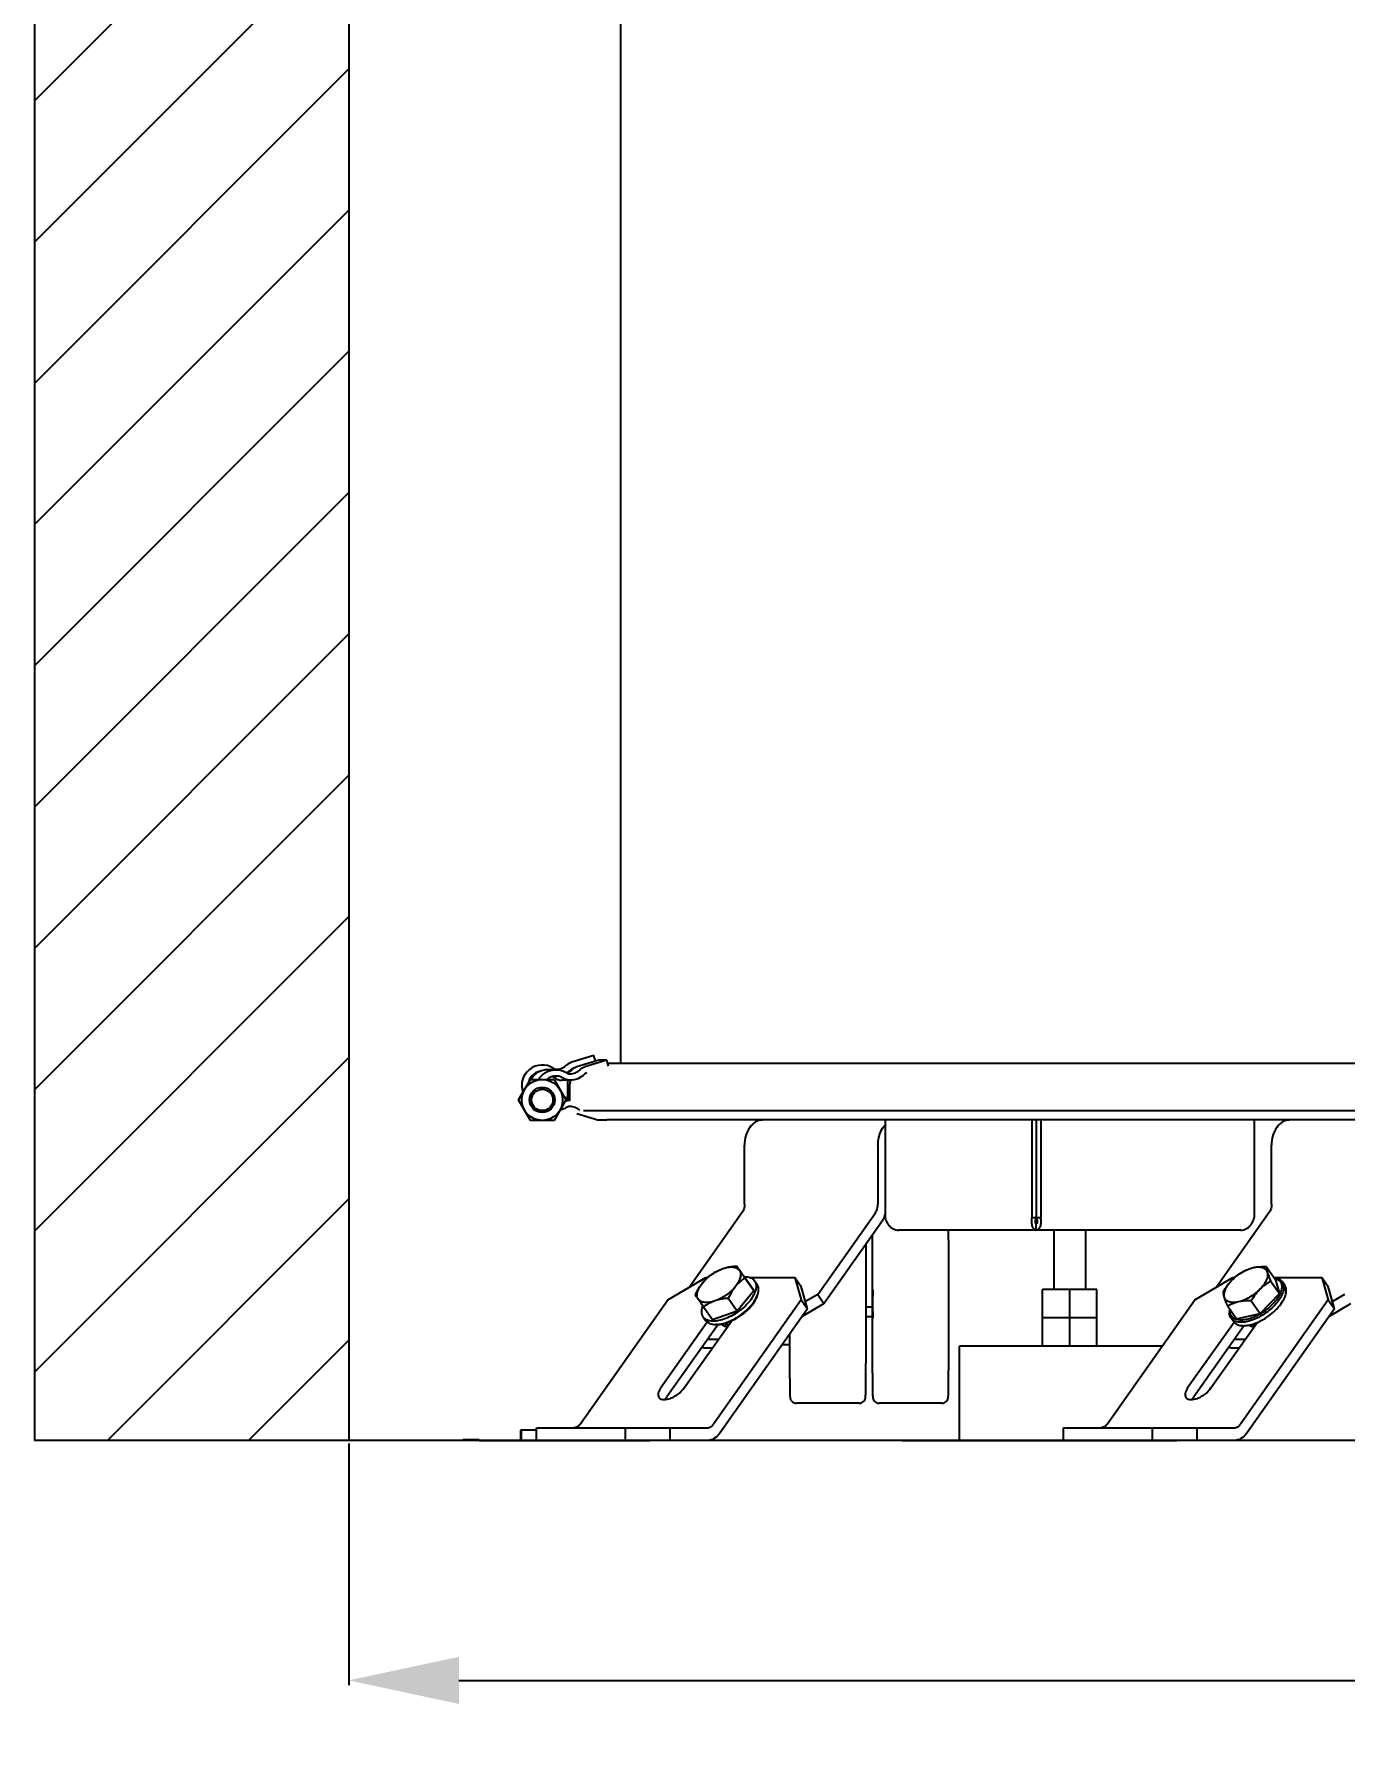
# Model space of a CAD drawing. Header units: millimetres. Extents: x 7589 to 12925, y 625 to 5429.
# Drawn here: x 11622 to 12038, y 2265 to 2811 of the extents above; entities that cross this region are included whole.
import ezdxf

# ---------------------------------------------------------------- set-up
doc = ezdxf.new("R2010")
doc.units = ezdxf.units.MM
doc.header["$LTSCALE"] = 307.34
doc.header["$PDMODE"] = 3
doc.header["$PDSIZE"] = 8
doc.layers.get('0').update_dxf_attribs({"linetype": 'CONTINUOUS'})
doc.layers.get('Defpoints').update_dxf_attribs({"linetype": 'CONTINUOUS'})
doc.styles.get("Standard").update_dxf_attribs({"font": 'calibri.ttf'})
doc.dimstyles.get("Standard").update_dxf_attribs({"dimtxt": 35, "dimasz": 35, "dimexe": 1.5, "dimexo": 1, "dimtad": 1, "dimdsep": 46, "dimtxsty": 'Standard', "dimblk": '_FILLED', "dimblk1": '_FILLED', "dimblk2": '_FILLED', "dimcen": 0.09, "dimazin": 2, "dimtol": 1, "dimtp": 0.01, "dimtm": 0.01, "dimtfac": 1, "dimtofl": 0, "dimtmove": 0, "dimatfit": 3, "dimldrblk": '_FILLED', "dimfxl": 1, "dimtolj": 1, "dimarcsym": 0})

# ---------------------------------------------------------------- blocks, each defined once
blk = doc.blocks.new('_FILLED')
at = {"color": 0, "linetype": 'ByBlock'}
blk.add_solid([(0, 0), (-1, 0.214), (-1, -0.214)], dxfattribs=at)
blk = doc.blocks.new('*D73')
at = {"color": 0, "lineweight": -2}
for p, q in [((11721.66, 2363.25), (11721.66, 2286.5)), ((12474.93, 2363.25), (12474.93, 2286.5)), ((11756.66, 2288), (12058.7, 2288)), ((12439.93, 2288), (12137.89, 2288))]:
    blk.add_line(p, q, dxfattribs=at)
at = {"layer": 'Defpoints', "color": 0}
for p in [(11721.66, 2364.25), (12474.93, 2364.25), (12474.93, 2288)]:
    blk.add_point(p, dxfattribs=at)
at = {"color": 0, "linetype": 'ByBlock', "lineweight": -2, "xscale": 35, "yscale": 35, "zscale": 35, "rotation": 180}
blk.add_blockref('_FILLED', (11721.66, 2288), dxfattribs=at)
at = {"color": 0, "linetype": 'ByBlock', "lineweight": -2, "xscale": 35, "yscale": 35, "zscale": 35}
blk.add_blockref('_FILLED', (12474.93, 2288), dxfattribs=at)
at = {"color": 0, "insert": (12098.3, 2288), "char_height": 35, "attachment_point": 5}
blk.add_mtext('\\A1;\\A1;755', dxfattribs=at)

msp = doc.modelspace()

# ---------------------------------------------------------------- hatches: boundary and pattern name
h = msp.add_hatch()
h.set_pattern_fill('ANSI31', color=256, scale=10)
h.set_pattern_definition([(45, (0, -569.788), (-22.45064, 22.45064), [])])
h.paths.add_polyline_path([(11621.66213, 2364.25215), (11621.66213, 4558.80358), (11721.66213, 4558.80358), (11721.66213, 2364.25215)])

# ---------------------------------------------------------------- linework, layer by layer
for p, q in [((11621.66213, 4778.80358), (11621.66213, 2364.25215)), ((11721.66213, 4558.80358), (11721.66213, 2364.25215))]:
    msp.add_line(p, q)
at = {"color": 0, "linetype": 'Continuous'}
for p, q in [((11808.16213, 2484.06186), (11808.16213, 3145.52202)), ((11799.58741, 2486.59624), (11792.56337, 2484.48893)), ((11801.13819, 2485.09624), (11794.22088, 2482.98892)), ((11803.66321, 2485.09626), (11796.7459, 2482.98894)), ((11800.12961, 2484.78898), (11799.58741, 2486.59624)), ((11803.66321, 2485.09626), (11801.13819, 2485.09624)), ((11804.2292, 2483.18061), (11803.66321, 2485.09626)), ((11787.48895, 2482.09196), (11784.96393, 2482.09194)), ((11791.90169, 2480.76526), (11792.07931, 2480.76154)), ((11793.51701, 2482.68696), (11793.13809, 2482.57328)), ((12453.74687, 2484.06186), (11804.2292, 2484.06186)), ((11775.65809, 2472.49194), (11779.41087, 2478.99194)), ((11779.41087, 2478.99194), (11786.91642, 2478.99194)), ((11786.91642, 2478.99194), (11790.6692, 2472.49194)), ((11789.29604, 2478.76692), (11789.55438, 2478.76153)), ((11792.08034, 2478.76154), (11789.55532, 2478.76153)), ((11791.16213, 2477.61202), (11791.16213, 2472.57186)), ((11792.07941, 2478.76154), (11791.82106, 2478.76694)), ((11791.98304, 2472.57186), (11791.98304, 2477.61202)), ((11779.41087, 2465.99194), (11775.65809, 2472.49194)), ((11790.6692, 2472.49194), (11786.91642, 2465.99194)), ((11788.7955, 2469.2466), (11788.79205, 2469.24594)), ((11788.79901, 2469.22954), (11788.79557, 2469.22881)), ((11792.08025, 2472.42237), (11790.62903, 2472.42236)), ((11791.82106, 2472.41698), (11792.07932, 2472.42237)), ((11792.07924, 2470.42237), (11791.90169, 2470.41866)), ((11796.28572, 2469.09194), (12463.16213, 2469.09194)), ((11786.91642, 2465.99194), (11779.41087, 2465.99194)), ((11794.22088, 2468.19496), (11801.13819, 2466.08764)), ((11803.66322, 2466.08766), (11801.13819, 2466.08764)), ((11803.38577, 2466.17218), (11803.66322, 2466.08766)), ((12453.74687, 2466.12202), (11803.66322, 2466.12202)), ((11892.2006, 2466.12202), (11892.2006, 2435.09194)), ((11938.86964, 2466.12202), (11938.86964, 2435.09194)), ((11940.28386, 2466.12202), (11940.28386, 2435.09194)), ((11941.69807, 2466.12202), (11941.69807, 2435.09194)), ((12009.58032, 2466.12202), (12009.58032, 2435.09194)), ((11847.50528, 2439.40565), (11847.50528, 2458.09194)), ((11889.93168, 2458.09194), (11889.93168, 2439.40565)), ((12015.07887, 2439.40565), (12015.07887, 2458.09194)), ((11846.67685, 2436.57722), (11829.96053, 2412.93679)), ((11870.76011, 2410.6361), (11889.10326, 2436.57722)), ((12014.25044, 2436.57722), (11997.53413, 2412.93679)), ((11872.76011, 2407.80767), (11891.10326, 2433.7488)), ((12005.33768, 2431.09194), (11896.44324, 2431.09194)), ((11938.86964, 2435.09194), (11941.69807, 2435.09194)), ((11940.28386, 2431.09194), (11940.28386, 2433.09194)), ((11945.89046, 2431.09194), (11945.89046, 2412.25215)), ((11955.89046, 2431.09194), (11955.89046, 2412.25215)), ((11844.92627, 2419.74417), (11847.769, 2415.72394)), ((12013.41969, 2419.55484), (12016.26243, 2415.5346)), ((11823.13211, 2408.93679), (11835.20318, 2416.00785)), ((11835.20318, 2416.00785), (11835.75415, 2416.00785)), ((11837.06276, 2417.03118), (11837.06667, 2417.03393)), ((11837.06276, 2417.03118), (11837.06676, 2417.0338)), ((11847.56377, 2415.95236), (11850.4065, 2411.93212)), ((11850.4065, 2411.93212), (11847.769, 2415.72394)), ((11849.29614, 2416.00785), (11863.48745, 2416.00785)), ((11850.71187, 2414.99539), (11851.46187, 2413.93473)), ((11863.48745, 2416.00785), (11865.48745, 2413.17943)), ((11863.48745, 2416.00785), (11865.55851, 2408.93679)), ((11990.7057, 2408.93679), (12002.77677, 2416.00785)), ((12002.77677, 2416.00785), (12003.34076, 2416.00785)), ((12014.78805, 2414.94515), (12017.63078, 2410.92492)), ((12015.92779, 2416.00785), (12031.06104, 2416.00785)), ((12016.26243, 2415.5346), (12017.63078, 2410.92492)), ((12019.28546, 2413.58117), (12018.53546, 2414.64183)), ((12031.06104, 2416.00785), (12033.06104, 2413.17943)), ((12031.06104, 2416.00785), (12033.13211, 2408.93679)), ((11795.19215, 2369.42372), (11823.13211, 2408.93679)), ((11865.55851, 2408.93679), (11837.61856, 2369.42372)), ((11842.34167, 2409.4503), (11845.18441, 2405.43007)), ((11845.18441, 2405.43007), (11850.4065, 2411.93212)), ((11851.46357, 2410.04684), (11851.63024, 2410.51825)), ((11867.55851, 2406.10836), (11865.48745, 2413.17943)), ((11865.55851, 2408.93679), (11867.55851, 2406.10836)), ((11870.76011, 2410.6361), (11866.89544, 2408.37223)), ((11870.76011, 2410.6361), (11872.76011, 2407.80767)), ((11959.55071, 2412.25215), (11942.23021, 2412.25215)), ((11942.23021, 2394.25215), (11942.23021, 2412.25215)), ((11950.89046, 2394.25215), (11950.89046, 2412.25215)), ((11959.55071, 2394.25215), (11959.55071, 2412.25215)), ((11962.76574, 2369.42372), (11990.7057, 2408.93679)), ((12033.13211, 2408.93679), (12005.19215, 2369.42372)), ((12008.64612, 2408.63243), (12011.48885, 2404.61219)), ((12011.48885, 2404.61219), (12017.63078, 2410.92492)), ((12035.13211, 2406.10836), (12033.06104, 2413.17943)), ((12033.13211, 2408.93679), (12035.13211, 2406.10836)), ((12038.3337, 2410.6361), (12034.46904, 2408.37223)), ((11834.38194, 2403.44838), (11835.13194, 2402.38772)), ((11834.48207, 2406.74006), (11837.32481, 2402.71983)), ((11837.32481, 2402.71983), (11845.18441, 2405.43007)), ((11867.55851, 2406.10836), (11839.61856, 2366.59529)), ((11865.93168, 2403.80767), (11872.76011, 2407.80767)), ((11886.1709, 2403.63156), (11888.07296, 2403.63257)), ((11888.07158, 2406.63257), (11886.17328, 2406.63156)), ((11959.55071, 2403.25215), (11942.23021, 2403.25215)), ((12001.13584, 2406.9294), (12003.97857, 2402.90916)), ((12002.95553, 2402.03417), (12002.20553, 2403.09483)), ((12003.97857, 2402.90916), (12011.48885, 2404.61219)), ((12035.13211, 2406.10836), (12007.19215, 2366.59529)), ((12033.50528, 2403.80767), (12040.3337, 2407.80767)), ((11835.64286, 2401.87966), (11820.8346, 2380.93761)), ((11839.09552, 2401.1056), (11822.8346, 2378.10919)), ((11828.25922, 2380.93761), (11843.30724, 2402.21873)), ((11838.79691, 2401.09016), (11838.29691, 2401.09016)), ((11841.79121, 2401.63035), (11842.3412, 2400.85254)), ((12003.15775, 2401.79664), (11988.40819, 2380.93761)), ((12006.42382, 2400.75871), (11990.40819, 2378.10919)), ((11995.83281, 2380.93761), (12010.5862, 2401.80206)), ((12009.53145, 2401.39467), (12009.91479, 2400.85254)), ((11834.15522, 2394.11896), (11834.47584, 2393.66553)), ((11834.47584, 2393.66553), (11837.25922, 2393.66553)), ((11835.8346, 2396.49396), (11839.25922, 2396.49396)), ((11861.79503, 2394.61867), (11859.4332, 2394.61742)), ((11980.32209, 2394.25215), (11915.89046, 2394.25215)), ((11915.89046, 2364.25215), (11915.89046, 2394.25215)), ((12001.72881, 2394.11896), (12002.04943, 2393.66553)), ((12002.04943, 2393.66553), (12004.83281, 2393.66553)), ((12003.40819, 2396.49396), (12006.83281, 2396.49396)), ((11883.97334, 2376.09194), (11863.9738, 2376.09194)), ((11910.27004, 2376.09194), (11890.2705, 2376.09194)), ((11776.22513, 2367.57375), (11776.22672, 2364.57375)), ((11776.52747, 2367.57381), (11776.22514, 2367.57375)), ((11776.32972, 2367.57371), (11776.3313, 2364.57371)), ((11776.50403, 2367.57364), (11776.50562, 2364.57364)), ((11781.39316, 2367.57621), (11776.50404, 2367.57364)), ((11781.39316, 2368.25215), (11835.61856, 2368.25215)), ((11781.39316, 2364.25215), (11781.39316, 2368.25215)), ((11809.67743, 2364.25215), (11809.67743, 2368.25215)), ((11823.81957, 2364.25215), (11823.81957, 2368.25215)), ((11948.96676, 2368.25215), (12003.19215, 2368.25215)), ((11948.96676, 2364.25215), (11948.96676, 2368.25215)), ((11977.25103, 2364.25215), (11977.25103, 2368.25215)), ((11991.39316, 2364.25215), (11991.39316, 2368.25215)), ((11757.95775, 2364.57375), (11758.23665, 2364.5738)), ((11758.23665, 2364.57364), (11763.12419, 2364.57621)), ((11763.12419, 2364.25215), (11817.34959, 2364.25215)), ((11897.62149, 2364.25215), (11984.92318, 2364.25215))]:
    msp.add_line(p, q, dxfattribs=at)
at = {"color": 0}
for p, q in [((11721.66213, 2364.25215), (11621.66213, 2364.25215)), ((12474.9311, 2364.25215), (11721.66213, 2364.25215))]:
    msp.add_line(p, q, dxfattribs=at)
at = {"color": 0, "linetype": 'Continuous'}
for radius in [6.5, 4, 3.4]:
    msp.add_circle((11783.16364, 2472.49194), radius, dxfattribs=at)
for centre, radius, start, end in [((11783.16364, 2477.09194), 6.5, 57.5350904, 199.6445665), ((11783.16364, 2477.09194), 4.5, 100.5457203, 170.9557607), ((11784.94508, 2475.6734), 4.42181, 57.1631763, 73.1723674), ((11787.7263, 2484.26356), 2, 237.5350904, 267.6536916), ((11787.82578, 2486.69153), 4.43, 267.6536916, 314.2941481), ((11793.71281, 2480.65764), 4, 106.7, 134.2941481), ((11787.82578, 2486.69153), 6.43, 298.9796861, 314.2941481), ((11793.71281, 2480.65764), 2, 106.7, 134.2941481), ((11795.16213, 2477.61202), 4, 163.2150279, 180), ((11796.01966, 2477.6078), 4.03661, 163.5229309, 179.9401152), ((11787.82578, 2467.49236), 6.43, 50.2215725, 69.4564012), ((11795.16213, 2472.57186), 4, 180, 181.943742), ((11795.94729, 2472.57201), 3.96425, 180.0021322, 182.3406471), ((11883.17127, 2439.00892), 9.5378, 337.8032297, 341.9696028), ((11898.17645, 2436.43753), 6.12548, 192.6897035, 201.4065336), ((11898.0681, 2436.39558), 6.00929, 201.4112211, 204.7296553), ((11897.91309, 2436.32205), 5.83773, 204.7106252, 210.5315518), ((11897.68727, 2436.1904), 5.57634, 210.5450884, 214.8752299), ((11897.45001, 2436.02319), 5.28609, 214.8588185, 220.3884197), ((11897.19825, 2435.81019), 4.95632, 220.3988055, 225.6544971), ((11896.97919, 2435.58535), 4.6424, 225.6483587, 231.2540072), ((11896.78617, 2435.34534), 4.3344, 231.2582706, 237.625671), ((11896.64215, 2435.11941), 4.06648, 237.6349451, 243.2520779), ((11896.53425, 2434.90461), 3.8261, 243.2473291, 251.2713827), ((11896.47423, 2434.7339), 3.64515, 251.3033059, 256.3144088), ((11896.4474, 2434.62288), 3.53094, 256.3111417, 269.9324566), ((12005.33352, 2434.62288), 3.53094, 270.0675431, 283.6888584), ((12005.30669, 2434.7339), 3.64515, 283.6855916, 288.6966917), ((12005.24667, 2434.90461), 3.8261, 288.7286149, 296.752671), ((12005.13877, 2435.11941), 4.06648, 296.7479222, 302.3650536), ((12004.99475, 2435.34534), 4.3344, 302.3743276, 308.7417297), ((12004.80173, 2435.58535), 4.6424, 308.7459932, 314.3516416), ((12004.58267, 2435.81019), 4.95632, 314.3455032, 319.6011948), ((12004.33091, 2436.02319), 5.28609, 319.6115806, 325.1411803), ((12004.09365, 2436.1904), 5.57634, 325.124769, 329.4549118), ((12003.86783, 2436.32205), 5.83773, 329.4684483, 335.28937), ((12003.71282, 2436.39558), 6.00929, 335.27034, 338.5887792), ((12003.60447, 2436.43753), 6.12548, 338.5934665, 347.3102963), ((12005.66683, 2411.85981), 11.15556, 281.3258839, 282.3130323)]:
    msp.add_arc(centre, radius, start, end, dxfattribs=at)
for points, knots in [([(11784.96426, 2482.09193), (11784.42218, 2482.09197), (11783.33183, 2481.95042), (11781.80665, 2481.32718), (11780.48545, 2480.33482), (11779.79769, 2479.46895), (11779.51396, 2479.00127)], [0, 0, 0, 0, 0.248988975, 0.498452993, 0.748743499, 1, 1, 1, 1]), ([(11782.039, 2479.00132), (11782.32273, 2479.469), (11783.01049, 2480.33487), (11784.3317, 2481.32721), (11785.85687, 2481.95044), (11786.94721, 2482.09199), (11787.48928, 2482.09195)], [0, 0, 0, 0, 0.251257525, 0.501548646, 0.751012071, 1, 1, 1, 1]), ([(11787.48888, 2480.09195), (11786.96584, 2480.09193), (11785.9092, 2479.90008), (11784.98996, 2479.34572), (11784.59504, 2478.99997)], [0, 0, 0, 0, 0.499119413, 1, 1, 1, 1]), ([(11789.86782, 2479.3887), (11789.51651, 2479.61565), (11788.74601, 2479.97081), (11787.90613, 2480.09197), (11787.48888, 2480.09195)], [0, 0, 0, 0, 0.500590883, 1, 1, 1, 1]), ([(11787.48928, 2482.09195), (11788.09191, 2482.09191), (11789.3049, 2481.91689), (11790.4177, 2481.40392), (11790.92507, 2481.07614)], [0, 0, 0, 0, 0.499413988, 1, 1, 1, 1]), ([(11792.60193, 2482.02069), (11792.48982, 2481.90962), (11792.02034, 2481.49169), (11791.45911, 2481.17723), (11791.0168, 2481.01752)], [0, 0, 0, 0, 0.251263361, 1, 1, 1, 1]), ([(11792.07931, 2480.76155), (11792.63843, 2480.76147), (11793.77001, 2480.98467), (11794.72815, 2481.62562), (11795.12695, 2482.02071)], [0, 0, 0, 0, 0.499000089, 1, 1, 1, 1]), ([(11796.50241, 2480.58918), (11795.92363, 2480.01578), (11794.5331, 2479.08552), (11792.89086, 2478.76147), (11792.07941, 2478.76155)], [0, 0, 0, 0, 0.501006611, 1, 1, 1, 1]), ([(11794.22088, 2482.98892), (11793.76817, 2482.85101), (11793.19014, 2482.55058), (11792.7149, 2482.13262), (11792.60193, 2482.02069)], [0, 0, 0, 0, 0.748478584, 1, 1, 1, 1]), ([(11795.12695, 2482.02071), (11795.23992, 2482.13264), (11795.71516, 2482.5506), (11796.29319, 2482.85103), (11796.7459, 2482.98894)], [0, 0, 0, 0, 0.251521416, 1, 1, 1, 1]), ([(11787.3428, 2479.38868), (11787.63265, 2479.20143), (11788.26403, 2478.90258), (11788.95205, 2478.78123), (11789.29604, 2478.76692)], [0, 0, 0, 0, 0.500574716, 1, 1, 1, 1]), ([(11791.82106, 2478.76694), (11791.47707, 2478.78125), (11790.78905, 2478.9026), (11790.15767, 2479.20145), (11789.86782, 2479.3887)], [0, 0, 0, 0, 0.499425284, 1, 1, 1, 1]), ([(11790.92507, 2470.10778), (11790.76301, 2470.00308), (11790.09845, 2469.615), (11789.36267, 2469.34919), (11788.79901, 2469.22954)], [0, 0, 0, 0, 0.250849255, 1, 1, 1, 1]), ([(11795.12695, 2469.16321), (11794.72815, 2469.5583), (11793.76998, 2470.19926), (11792.63838, 2470.42246), (11792.07924, 2470.42236)], [0, 0, 0, 0, 0.500999947, 1, 1, 1, 1]), ([(11853.16213, 2466.09194), (11852.4125, 2466.09194), (11850.80238, 2465.6051), (11848.95868, 2463.7409), (11847.7747, 2461.12239), (11847.50528, 2459.12251), (11847.50528, 2458.09194)], [0, 0, 0, 0, 0.20947562, 0.444657158, 0.71201907, 1, 1, 1, 1]), ([(11889.93168, 2458.09194), (11889.93168, 2458.7062), (11890.11256, 2460.98181), (11891.04307, 2463.26899), (11892.1909, 2464.48814)], [0, 0, 0, 0, 0.268383187, 1, 1, 1, 1]), ([(12020.73572, 2466.09194), (12019.98609, 2466.09194), (12018.37598, 2465.6051), (12016.53227, 2463.7409), (12015.3483, 2461.12239), (12015.07887, 2459.12251), (12015.07887, 2458.09194)], [0, 0, 0, 0, 0.20947562, 0.444657158, 0.71201907, 1, 1, 1, 1]), ([(11847.50528, 2439.40565), (11847.50528, 2439.14498), (11847.43772, 2438.15763), (11847.09825, 2437.17318), (11846.67685, 2436.57722)], [0, 0, 0, 0, 0.263156404, 1, 1, 1, 1]), ([(11889.10326, 2436.57722), (11889.23809, 2436.76791), (11889.73299, 2437.6312), (11889.93168, 2438.64799), (11889.93168, 2439.40565)], [0, 0, 0, 0, 0.235616553, 1, 1, 1, 1]), ([(12015.07887, 2439.40565), (12015.07887, 2439.14498), (12015.01131, 2438.15763), (12014.67184, 2437.17318), (12014.25044, 2436.57722)], [0, 0, 0, 0, 0.263156404, 1, 1, 1, 1]), ([(11912.46946, 2407.59194), (11912.46946, 2409.83806), (11912.46243, 2417.6739), (11912.44034, 2425.50982), (11912.3906, 2431.09933)], [0, 0, 0, 0, 0.28664704, 1, 1, 1, 1]), ([(11938.86964, 2435.09194), (11938.75714, 2434.59211), (11938.66151, 2433.62918), (11938.89453, 2432.3365), (11939.41828, 2431.38898), (11940.02056, 2431.09194), (11940.28386, 2431.09194)], [0, 0, 0, 0, 0.328092399, 0.610579611, 0.831384972, 1, 1, 1, 1]), ([(11940.28386, 2433.09194), (11940.20331, 2433.09194), (11940.02419, 2433.30722), (11939.97139, 2433.74168), (11940.01741, 2434.38399), (11940.17385, 2434.84757), (11940.28386, 2435.09194)], [0, 0, 0, 0, 0.112807192, 0.321078905, 0.624703854, 1, 1, 1, 1]), ([(11940.28386, 2435.09194), (11940.39386, 2434.84757), (11940.5503, 2434.38399), (11940.59633, 2433.74168), (11940.54353, 2433.30722), (11940.36441, 2433.09194), (11940.28386, 2433.09194)], [0, 0, 0, 0, 0.37529615, 0.678921099, 0.88719281, 1, 1, 1, 1]), ([(11940.28386, 2431.09194), (11940.54716, 2431.09194), (11941.14943, 2431.38898), (11941.67318, 2432.3365), (11941.90621, 2433.62918), (11941.81057, 2434.59211), (11941.69807, 2435.09194)], [0, 0, 0, 0, 0.168615032, 0.389420395, 0.671907607, 1, 1, 1, 1]), ([(11886.17277, 2407.59194), (11886.17277, 2409.31827), (11886.16879, 2415.69768), (11886.15193, 2422.0771), (11886.12514, 2426.7301)], [0, 0, 0, 0, 0.270609515, 1, 1, 1, 1]), ([(11888.13739, 2429.56731), (11888.12586, 2428.03732), (11888.08316, 2420.71227), (11888.07107, 2413.38708), (11888.07107, 2407.59194)], [0, 0, 0, 0, 0.208873093, 1, 1, 1, 1]), ([(11840.6392, 2418.8943), (11840.97533, 2419.01021), (11842.3739, 2419.43109), (11843.82715, 2419.64558), (11844.92627, 2419.74417)], [0, 0, 0, 0, 0.243682015, 1, 1, 1, 1]), ([(11840.6392, 2418.8943), (11841.19735, 2419.08677), (11842.26238, 2419.36837), (11843.7842, 2419.45298), (11845.05411, 2419.15658), (11845.68427, 2418.64606), (11845.88775, 2418.35351)], [0, 0, 0, 0, 0.316122579, 0.586233817, 0.809191564, 1, 1, 1, 1]), ([(11844.92627, 2419.74417), (11844.98487, 2419.65852), (11845.30383, 2419.19391), (11845.62521, 2418.73096), (11845.88775, 2418.35351)], [0, 0, 0, 0, 0.184151154, 1, 1, 1, 1]), ([(12009.30729, 2419.20857), (12009.6302, 2419.2818), (12010.98686, 2419.53059), (12012.37323, 2419.57644), (12013.41969, 2419.55484)], [0, 0, 0, 0, 0.240322979, 1, 1, 1, 1]), ([(12009.30729, 2419.20857), (12009.83195, 2419.32755), (12010.81459, 2419.46646), (12011.81389, 2419.3537), (12012.23956, 2419.21434)], [0, 0, 0, 0, 0.545686486, 1, 1, 1, 1]), ([(12013.41969, 2419.55484), (12013.42122, 2419.43561), (12013.45849, 2418.8251), (12013.60672, 2418.22648), (12013.7466, 2417.75524)], [0, 0, 0, 0, 0.195220143, 1, 1, 1, 1]), ([(11831.84457, 2410.53188), (11832.00185, 2410.8711), (11832.64199, 2412.18472), (11833.41701, 2413.43981), (11834.09836, 2414.28816)], [0, 0, 0, 0, 0.255751355, 1, 1, 1, 1]), ([(11832.80606, 2409.14122), (11832.60199, 2409.4346), (11832.34172, 2410.20599), (11832.49973, 2411.50584), (11833.09926, 2412.91496), (11833.72722, 2413.82605), (11834.09836, 2414.28816)], [0, 0, 0, 0, 0.190499879, 0.413730292, 0.684065718, 1, 1, 1, 1]), ([(11834.09836, 2414.28816), (11834.52996, 2414.82555), (11835.46074, 2415.81417), (11836.52538, 2416.65275), (11837.06667, 2417.03393)], [0, 0, 0, 0, 0.510070285, 1, 1, 1, 1]), ([(11834.09836, 2414.28816), (11834.30039, 2414.53971), (11835.18805, 2415.55633), (11836.22381, 2416.44038), (11837.06276, 2417.03118)], [0, 0, 0, 0, 0.239218984, 1, 1, 1, 1]), ([(11837.06667, 2417.03393), (11837.60567, 2417.41351), (11838.74976, 2418.13025), (11839.98988, 2418.67039), (11840.6392, 2418.8943)], [0, 0, 0, 0, 0.489745327, 1, 1, 1, 1]), ([(11837.06667, 2417.03393), (11837.35108, 2417.23409), (11838.47567, 2417.97166), (11839.69647, 2418.56922), (11840.6392, 2418.8943)], [0, 0, 0, 0, 0.258575993, 1, 1, 1, 1]), ([(11850.71178, 2414.9955), (11850.83862, 2414.81615), (11851.04999, 2414.41191), (11851.20959, 2413.72396), (11851.21669, 2412.9635), (11851.01717, 2411.81739), (11850.36652, 2410.28095), (11849.35645, 2408.80858), (11848.32952, 2407.62786), (11847.12994, 2406.43748), (11845.45029, 2405.08309), (11843.26926, 2403.74458), (11841.71923, 2403.06056), (11840.94291, 2402.79214)], [0, 0, 0, 0, 0.038372895, 0.078623973, 0.122275097, 0.170325129, 0.280962246, 0.410352069, 0.480825878, 0.554095637, 0.705332813, 0.856513867, 1, 1, 1, 1]), ([(11845.88775, 2418.35351), (11846.09182, 2418.06013), (11846.35209, 2417.28874), (11846.19408, 2415.98889), (11845.59455, 2414.57977), (11844.96659, 2413.66868), (11844.59546, 2413.20658)], [0, 0, 0, 0, 0.190499879, 0.413730292, 0.684065718, 1, 1, 1, 1]), ([(11847.56377, 2415.95236), (11847.02249, 2415.57118), (11845.95784, 2414.73261), (11845.02707, 2413.74398), (11844.59546, 2413.20658)], [0, 0, 0, 0, 0.489919792, 1, 1, 1, 1]), ([(11845.88775, 2418.35351), (11846.00732, 2418.18162), (11846.56517, 2417.38066), (11847.12435, 2416.58063), (11847.56377, 2415.95236)], [0, 0, 0, 0, 0.214524045, 1, 1, 1, 1]), ([(11847.37161, 2416.29081), (11847.73351, 2416.29956), (11848.41989, 2416.26698), (11849.37075, 2416.03404), (11850.15679, 2415.61876), (11850.55649, 2415.21507), (11850.71178, 2414.9955)], [0, 0, 0, 0, 0.291850362, 0.550916236, 0.783181382, 1, 1, 1, 1]), ([(11851.63024, 2410.51825), (11851.74447, 2410.84133), (11851.91731, 2411.46981), (11851.98931, 2412.39782), (11851.85119, 2413.2357), (11851.61109, 2413.7237), (11851.46187, 2413.93472)], [0, 0, 0, 0, 0.289854288, 0.548302616, 0.781390563, 1, 1, 1, 1]), ([(11999.76748, 2411.53909), (11999.96242, 2411.87145), (12000.7574, 2413.16754), (12001.68916, 2414.38665), (12002.48118, 2415.2007)], [0, 0, 0, 0, 0.253315872, 1, 1, 1, 1]), ([(12000.09439, 2409.73949), (11999.85219, 2410.55543), (12000.21281, 2412.0782), (12001.25565, 2413.81979), (12002.03731, 2414.74448), (12002.48118, 2415.2007)], [0, 0, 0, 0, 0.415170647, 0.689514977, 1, 1, 1, 1]), ([(12002.48118, 2415.2007), (12003.4406, 2416.18679), (12005.08697, 2417.4603), (12007.472, 2418.66297), (12008.70464, 2419.07192), (12009.30729, 2419.20857)], [0, 0, 0, 0, 0.515888557, 0.768289474, 1, 1, 1, 1]), ([(12002.48118, 2415.2007), (12002.99289, 2415.72663), (12004.08381, 2416.6882), (12005.29502, 2417.48794), (12005.90941, 2417.85181)], [0, 0, 0, 0, 0.506817019, 1, 1, 1, 1]), ([(12017.23982, 2415.32692), (12017.49943, 2415.15049), (12017.96394, 2414.6974), (12018.34224, 2413.76729), (12018.37553, 2412.68056), (12018.09091, 2411.48524), (12017.50938, 2410.21479), (12016.32209, 2408.40776), (12014.26718, 2406.28793), (12011.79051, 2404.55461), (12009.63849, 2403.48464), (12008.05966, 2402.90423), (12006.55245, 2402.56034), (12004.85399, 2402.43728), (12003.60915, 2402.70364), (12003.00118, 2403.11684)], [0, 0, 0, 0, 0.04104543, 0.082351416, 0.128123647, 0.18096276, 0.241714439, 0.309939749, 0.462880551, 0.624441957, 0.702810858, 0.776599799, 0.844024074, 0.903875025, 1, 1, 1, 1]), ([(12005.90941, 2417.85181), (12006.42278, 2418.15006), (12007.51976, 2418.70127), (12008.69334, 2419.06935), (12009.30729, 2419.20857)], [0, 0, 0, 0, 0.485360743, 1, 1, 1, 1]), ([(12013.7466, 2417.75524), (12013.98881, 2416.9393), (12013.62819, 2415.41654), (12012.58535, 2413.67494), (12011.80369, 2412.75025), (12011.35982, 2412.29404)], [0, 0, 0, 0, 0.415170647, 0.689514977, 1, 1, 1, 1]), ([(12014.78805, 2414.94515), (12014.17367, 2414.58129), (12012.96246, 2413.78155), (12011.87153, 2412.81998), (12011.35982, 2412.29404)], [0, 0, 0, 0, 0.493173074, 1, 1, 1, 1]), ([(12018.53547, 2414.64183), (12018.7424, 2414.34918), (12019.04243, 2413.62377), (12019.05127, 2412.3749), (12018.67496, 2411.00075), (12017.94042, 2409.54626), (12016.88004, 2408.06499), (12015.05978, 2406.10366), (12013.40944, 2404.8339), (12012.21944, 2404.09954)], [0, 0, 0, 0, 0.080691464, 0.170949714, 0.276435776, 0.398609763, 0.535981943, 0.685191804, 1, 1, 1, 1]), ([(12012.23956, 2419.21434), (12012.59415, 2419.09826), (12013.09861, 2418.82498), (12013.55482, 2418.25216), (12013.6962, 2417.92505), (12013.7466, 2417.75524)], [0, 0, 0, 0, 0.514731761, 0.755636749, 1, 1, 1, 1]), ([(12013.7466, 2417.75524), (12013.87695, 2417.31613), (12014.20722, 2416.37199), (12014.58019, 2415.44487), (12014.78805, 2414.94515)], [0, 0, 0, 0, 0.458383065, 1, 1, 1, 1]), ([(12016.02362, 2415.907), (12016.20087, 2415.88874), (12016.84296, 2415.79292), (12017.47416, 2415.55999), (12017.86452, 2415.29469)], [0, 0, 0, 0, 0.274056306, 1, 1, 1, 1]), ([(12016.08761, 2415.81082), (12016.19584, 2415.78582), (12016.59898, 2415.67653), (12016.98609, 2415.49936), (12017.23982, 2415.32692)], [0, 0, 0, 0, 0.265823693, 1, 1, 1, 1]), ([(12017.86452, 2415.29469), (12017.93073, 2415.24969), (12018.18221, 2415.0632), (12018.40098, 2414.83203), (12018.53547, 2414.64183)], [0, 0, 0, 0, 0.255773309, 1, 1, 1, 1]), ([(11832.80606, 2409.14122), (11832.70272, 2409.28979), (11832.38118, 2409.75261), (11832.06061, 2410.21612), (11831.84457, 2410.53188)], [0, 0, 0, 0, 0.32112298, 1, 1, 1, 1]), ([(11834.48207, 2406.74006), (11834.32484, 2406.96487), (11833.76555, 2407.76483), (11833.20677, 2408.56514), (11832.80606, 2409.14122)], [0, 0, 0, 0, 0.281061491, 1, 1, 1, 1]), ([(11838.05461, 2408.60043), (11837.49647, 2408.40797), (11836.43143, 2408.12636), (11834.90961, 2408.04176), (11833.6397, 2408.33816), (11833.00955, 2408.84867), (11832.80606, 2409.14122)], [0, 0, 0, 0, 0.316122579, 0.586233817, 0.809191564, 1, 1, 1, 1]), ([(11838.05461, 2408.60043), (11837.40529, 2408.37653), (11836.16518, 2407.83638), (11835.02109, 2407.11964), (11834.48207, 2406.74006)], [0, 0, 0, 0, 0.510244748, 1, 1, 1, 1]), ([(11841.63105, 2410.46356), (11841.34637, 2410.26308), (11840.22064, 2409.52435), (11838.99846, 2408.9259), (11838.05461, 2408.60043)], [0, 0, 0, 0, 0.25857217, 1, 1, 1, 1]), ([(11842.34167, 2409.4503), (11841.96993, 2409.41695), (11840.52061, 2409.25871), (11839.08071, 2408.95426), (11838.05461, 2408.60043)], [0, 0, 0, 0, 0.255879073, 1, 1, 1, 1]), ([(11844.59546, 2413.20658), (11844.39342, 2412.95502), (11843.50576, 2411.9384), (11842.47, 2411.05436), (11841.63105, 2410.46356)], [0, 0, 0, 0, 0.239218984, 1, 1, 1, 1]), ([(11844.59546, 2413.20658), (11844.37217, 2412.92857), (11843.5015, 2411.75177), (11842.80682, 2410.45358), (11842.34167, 2409.4503)], [0, 0, 0, 0, 0.243821937, 1, 1, 1, 1]), ([(11843.30696, 2402.21206), (11844.24327, 2402.63523), (11846.04845, 2403.66119), (11848.41925, 2405.56726), (11850.29873, 2407.69202), (11851.18914, 2409.27078), (11851.46348, 2410.0466)], [0, 0, 0, 0, 0.266779479, 0.536091635, 0.786343385, 1, 1, 1, 1]), ([(11843.50813, 2402.48901), (11844.39653, 2402.92226), (11846.10762, 2403.9366), (11848.37557, 2405.77605), (11850.21488, 2407.8119), (11851.13138, 2409.31392), (11851.45105, 2410.06035)], [0, 0, 0, 0, 0.265599365, 0.532087914, 0.781804307, 1, 1, 1, 1]), ([(11851.45105, 2410.06035), (11851.46747, 2410.09869), (11851.53084, 2410.24986), (11851.5895, 2410.40302), (11851.63024, 2410.51825)], [0, 0, 0, 0, 0.254396381, 1, 1, 1, 1]), ([(11888.27054, 2412.09193), (11888.26324, 2412.0919), (11888.27399, 2412.04589), (11888.25918, 2411.99766), (11888.26344, 2411.88142), (11888.25771, 2411.73716), (11888.25624, 2411.54741), (11888.25211, 2411.22298), (11888.24861, 2410.73301), (11888.24484, 2410.06004), (11888.24218, 2409.29193), (11888.24049, 2408.4586), (11888.24012, 2407.88455), (11888.24012, 2407.59194)], [0, 0, 0, 0, 0.00486779, 0.019276337, 0.043131517, 0.076193713, 0.118151207, 0.168603907, 0.292953553, 0.444480196, 0.617336375, 0.804945083, 1, 1, 1, 1]), ([(11888.30096, 2407.59194), (11888.30096, 2407.88455), (11888.30059, 2408.45861), (11888.2989, 2409.29194), (11888.29624, 2410.06005), (11888.29248, 2410.73302), (11888.28897, 2411.223), (11888.28484, 2411.54743), (11888.28337, 2411.73719), (11888.27765, 2411.88142), (11888.28191, 2411.99772), (11888.2671, 2412.04584), (11888.27784, 2412.09195), (11888.27054, 2412.09193)], [0, 0, 0, 0, 0.1950576, 0.382665037, 0.555521976, 0.707049031, 0.831400269, 0.881854464, 0.923811615, 0.956874162, 0.980727772, 0.995134804, 1, 1, 1, 1]), ([(12000.09439, 2409.73949), (12000.04039, 2409.92143), (11999.8793, 2410.50973), (11999.77289, 2411.11824), (11999.76748, 2411.53909)], [0, 0, 0, 0, 0.310789723, 1, 1, 1, 1]), ([(12001.13584, 2406.9294), (12000.92799, 2407.42911), (12000.55501, 2408.35623), (12000.22474, 2409.30037), (12000.09439, 2409.73949)], [0, 0, 0, 0, 0.541607329, 1, 1, 1, 1]), ([(12001.60143, 2408.28039), (12001.24685, 2408.39647), (12000.74239, 2408.66975), (12000.28618, 2409.24258), (12000.1448, 2409.56969), (12000.09439, 2409.73949)], [0, 0, 0, 0, 0.514731761, 0.755636749, 1, 1, 1, 1]), ([(12011.35982, 2412.29404), (12010.4004, 2411.30794), (12008.75403, 2410.03443), (12006.369, 2408.83176), (12005.13636, 2408.42282), (12004.53371, 2408.28616)], [0, 0, 0, 0, 0.515888557, 0.768289474, 1, 1, 1, 1]), ([(12008.64612, 2408.63243), (12008.28955, 2408.63979), (12006.91301, 2408.64237), (12005.52914, 2408.51188), (12004.53371, 2408.28616)], [0, 0, 0, 0, 0.258936346, 1, 1, 1, 1]), ([(12011.35982, 2412.29404), (12011.09829, 2412.02523), (12010.07873, 2410.89398), (12009.22615, 2409.62135), (12008.64612, 2408.63243)], [0, 0, 0, 0, 0.246491224, 1, 1, 1, 1]), ([(12010.58539, 2401.79295), (12011.42373, 2402.15356), (12013.06468, 2403.02215), (12015.30302, 2404.63964), (12017.2289, 2406.49105), (12018.27669, 2407.87819), (12018.69802, 2408.58443)], [0, 0, 0, 0, 0.255236039, 0.517039215, 0.770000645, 1, 1, 1, 1]), ([(12018.69802, 2408.58443), (12018.97485, 2409.04846), (12019.42991, 2409.95333), (12019.80203, 2411.32233), (12019.7913, 2412.56663), (12019.49183, 2413.28928), (12019.28555, 2413.58105)], [0, 0, 0, 0, 0.306349332, 0.570915175, 0.797405238, 1, 1, 1, 1]), ([(11834.38203, 2403.44827), (11834.22721, 2403.66718), (11833.98035, 2404.17675), (11833.85004, 2405.05301), (11833.94531, 2406.02356), (11834.14136, 2406.67926), (11834.26907, 2407.01637)], [0, 0, 0, 0, 0.216959398, 0.449286725, 0.708302724, 1, 1, 1, 1]), ([(11840.94291, 2402.79214), (11840.24655, 2402.55137), (11838.91892, 2402.19897), (11837.26207, 2402.10213), (11836.12111, 2402.29746), (11835.41018, 2402.55776), (11834.8177, 2402.93674), (11834.50841, 2403.26958), (11834.38203, 2403.44827)], [0, 0, 0, 0, 0.315180569, 0.58469195, 0.701785487, 0.808204161, 0.906378191, 1, 1, 1, 1]), ([(11883.97334, 2376.09194), (11884.46387, 2376.09194), (11885.39619, 2376.45552), (11885.94866, 2377.47246), (11886.00129, 2378.26599), (11886.02287, 2378.94322), (11886.04197, 2379.82074), (11886.06033, 2380.97721), (11886.078, 2382.4094), (11886.09465, 2384.10461), (11886.11642, 2386.83951), (11886.13879, 2390.76524), (11886.15812, 2395.96477), (11886.17008, 2401.65342), (11886.17277, 2405.58427), (11886.17277, 2407.59194)], [0, 0, 0, 0, 0.045153925, 0.082521781, 0.099730723, 0.118114411, 0.144939497, 0.180506751, 0.224590108, 0.276782314, 0.336561762, 0.476349658, 0.63815844, 0.815190289, 1, 1, 1, 1]), ([(11888.07107, 2407.59194), (11888.07107, 2405.58398), (11888.07376, 2401.6526), (11888.08572, 2395.96342), (11888.10506, 2390.76364), (11888.12743, 2386.8379), (11888.1492, 2384.10304), (11888.16586, 2382.40793), (11888.18354, 2380.97587), (11888.20188, 2379.8196), (11888.22102, 2378.9423), (11888.24253, 2378.26508), (11888.29558, 2377.47176), (11888.84815, 2376.45531), (11889.78008, 2376.09194), (11890.2705, 2376.09194)], [0, 0, 0, 0, 0.184836568, 0.361889706, 0.523700216, 0.663488237, 0.723266319, 0.77545596, 0.819535138, 0.855096513, 0.881914003, 0.900289861, 0.917514596, 0.954855841, 1, 1, 1, 1]), ([(11888.24012, 2407.59194), (11888.24012, 2407.29933), (11888.24049, 2406.72528), (11888.24218, 2405.89194), (11888.24484, 2405.12383), (11888.24861, 2404.45086), (11888.25211, 2403.96089), (11888.25624, 2403.63645), (11888.25771, 2403.44669), (11888.26344, 2403.30246), (11888.25918, 2403.18616), (11888.27399, 2403.13805), (11888.26324, 2403.09193), (11888.27054, 2403.09196)], [0, 0, 0, 0, 0.1950576, 0.382665037, 0.555521976, 0.707049031, 0.831400269, 0.881854464, 0.923811615, 0.956874162, 0.980727772, 0.995134804, 1, 1, 1, 1]), ([(11888.27054, 2403.09196), (11888.27785, 2403.09198), (11888.2671, 2403.13799), (11888.28191, 2403.18622), (11888.27765, 2403.30247), (11888.28337, 2403.44672), (11888.28484, 2403.63647), (11888.28897, 2403.96091), (11888.29248, 2404.45088), (11888.29624, 2405.12384), (11888.2989, 2405.89195), (11888.30059, 2406.72528), (11888.30096, 2407.29933), (11888.30096, 2407.59194)], [0, 0, 0, 0, 0.00486779, 0.019276337, 0.043131517, 0.076193713, 0.118151207, 0.168603907, 0.292953553, 0.444480196, 0.617336375, 0.804945083, 1, 1, 1, 1]), ([(11910.27004, 2376.09194), (11910.76057, 2376.09194), (11911.69289, 2376.45552), (11912.24536, 2377.47246), (11912.29798, 2378.26599), (11912.31957, 2378.94322), (11912.33867, 2379.82074), (11912.35702, 2380.97721), (11912.37469, 2382.4094), (11912.39135, 2384.10461), (11912.41312, 2386.83951), (11912.43549, 2390.76524), (11912.45482, 2395.96477), (11912.46678, 2401.65342), (11912.46946, 2405.58427), (11912.46946, 2407.59194)], [0, 0, 0, 0, 0.045153925, 0.082521781, 0.099730723, 0.118114411, 0.144939497, 0.180506751, 0.224590108, 0.276782314, 0.336561762, 0.476349658, 0.63815844, 0.815190289, 1, 1, 1, 1]), ([(12004.53371, 2408.28616), (12003.91978, 2408.14695), (12002.7462, 2407.77886), (12001.64921, 2407.22765), (12001.13584, 2406.9294)], [0, 0, 0, 0, 0.514629311, 1, 1, 1, 1]), ([(12004.53371, 2408.28616), (12004.00905, 2408.16719), (12003.0264, 2408.02828), (12002.02711, 2408.14104), (12001.60143, 2408.28039)], [0, 0, 0, 0, 0.545686486, 1, 1, 1, 1]), ([(12002.20553, 2403.09483), (12002.07931, 2403.27334), (12001.86875, 2403.67552), (12001.64663, 2404.6253), (12001.72992, 2405.39316), (12001.85322, 2405.898)], [0, 0, 0, 0, 0.225961168, 0.462898055, 1, 1, 1, 1]), ([(12003.00118, 2403.11684), (12002.80015, 2403.25347), (12002.43499, 2403.58141), (12001.91803, 2404.46158), (12001.86038, 2405.26726), (12001.91886, 2405.78786)], [0, 0, 0, 0, 0.241528218, 0.479428544, 1, 1, 1, 1]), ([(12002.87648, 2402.44197), (12002.81027, 2402.48697), (12002.55879, 2402.67346), (12002.34001, 2402.90463), (12002.20553, 2403.09483)], [0, 0, 0, 0, 0.255773309, 1, 1, 1, 1]), ([(12012.21944, 2404.09954), (12011.3552, 2403.56621), (12009.63279, 2402.67674), (12007.39015, 2401.97656), (12005.71696, 2401.77784), (12004.34878, 2401.81372), (12003.37721, 2402.10166), (12002.87648, 2402.44197)], [0, 0, 0, 0, 0.307825298, 0.584820378, 0.706877225, 0.816488515, 1, 1, 1, 1]), ([(11835.13195, 2402.38773), (11835.28117, 2402.1767), (11835.66121, 2401.78766), (11836.40514, 2401.37815), (11837.30407, 2401.13669), (11837.95422, 2401.09016), (11838.29691, 2401.09016)], [0, 0, 0, 0, 0.218609857, 0.451698217, 0.710146856, 1, 1, 1, 1]), ([(11838.29691, 2401.09016), (11838.33686, 2401.09016), (11838.49949, 2401.09153), (11838.66208, 2401.09833), (11838.78451, 2401.10622)], [0, 0, 0, 0, 0.245654306, 1, 1, 1, 1]), ([(11838.78451, 2401.10622), (11839.01398, 2401.12101), (11840.00252, 2401.227), (11840.97142, 2401.48202), (11841.69291, 2401.73148)], [0, 0, 0, 0, 0.231487488, 1, 1, 1, 1]), ([(11838.79666, 2401.09016), (11839.3124, 2401.09013), (11840.41109, 2401.21392), (11841.47267, 2401.5091), (11842.02311, 2401.69941)], [0, 0, 0, 0, 0.46964228, 1, 1, 1, 1]), ([(11840.24019, 2401.22592), (11840.32714, 2401.10313), (11840.79109, 2400.61089), (11841.49817, 2400.42638), (11842.0133, 2400.39231)], [0, 0, 0, 0, 0.225679846, 1, 1, 1, 1]), ([(11841.55953, 2400.44949), (11841.56092, 2400.54024), (11841.58879, 2400.93368), (11841.69597, 2401.31864), (11841.80438, 2401.60163)], [0, 0, 0, 0, 0.230471284, 1, 1, 1, 1]), ([(11841.69291, 2401.73148), (11841.8438, 2401.78365), (11842.46012, 2402.00816), (11843.06212, 2402.2715), (11843.50813, 2402.48901)], [0, 0, 0, 0, 0.243427034, 1, 1, 1, 1]), ([(11842.02311, 2401.69941), (11842.12974, 2401.73628), (11842.56348, 2401.89222), (11842.98977, 2402.06871), (11843.30696, 2402.21206)], [0, 0, 0, 0, 0.244782277, 1, 1, 1, 1]), ([(11861.78539, 2397.92267), (11861.78884, 2396.44987), (11861.79712, 2393.63011), (11861.8145, 2389.62494), (11861.83592, 2386.09995), (11861.85751, 2383.5062), (11861.87716, 2381.73942), (11861.89151, 2380.66612), (11861.90668, 2379.76982), (11861.92138, 2379.05297), (11861.93896, 2378.50594), (11861.95897, 2377.94426), (11862.09843, 2377.18145), (11862.78788, 2376.33456), (11863.57895, 2376.09194), (11863.9738, 2376.09194)], [0, 0, 0, 0, 0.192616223, 0.368776713, 0.523810547, 0.653631561, 0.708005723, 0.754887464, 0.794014461, 0.82523823, 0.848668353, 0.86556496, 0.898833204, 0.948359879, 1, 1, 1, 1]), ([(12002.95545, 2402.03429), (12003.00002, 2401.97124), (12003.19247, 2401.72398), (12003.43141, 2401.51388), (12003.62648, 2401.38131)], [0, 0, 0, 0, 0.246641141, 1, 1, 1, 1]), ([(12003.62648, 2401.38131), (12004.15278, 2401.02362), (12005.18502, 2400.73405), (12006.63037, 2400.72452), (12007.43806, 2400.83748), (12007.85766, 2400.9215)], [0, 0, 0, 0, 0.439620389, 0.704363154, 1, 1, 1, 1]), ([(12008.04578, 2400.96087), (12008.25295, 2401.00607), (12009.11868, 2401.22054), (12009.96114, 2401.52443), (12010.58539, 2401.79295)], [0, 0, 0, 0, 0.237818525, 1, 1, 1, 1]), ([(12008.06706, 2400.94395), (12008.15923, 2400.86221), (12008.60674, 2400.54368), (12009.16702, 2400.4198), (12009.58831, 2400.39215)], [0, 0, 0, 0, 0.225874681, 1, 1, 1, 1]), ([(12009.13393, 2400.4852), (12009.13586, 2400.5504), (12009.15484, 2400.82659), (12009.21421, 2401.09917), (12009.27518, 2401.30161)], [0, 0, 0, 0, 0.235785854, 1, 1, 1, 1]), ([(11820.8346, 2380.93761), (11820.63857, 2380.66039), (11820.3108, 2380.11731), (11820.01554, 2379.28612), (11819.96948, 2378.52528), (11820.13758, 2378.07995), (11820.26058, 2377.90619)], [0, 0, 0, 0, 0.312244289, 0.579878633, 0.804216721, 1, 1, 1, 1]), ([(11820.26058, 2377.90619), (11820.96771, 2376.90726), (11823.33401, 2377.29356), (11825.17961, 2378.20263), (11826.73758, 2379.21955), (11827.7374, 2380.19966), (11828.25922, 2380.93761)], [0, 0, 0, 0, 0.399974862, 0.549094864, 0.7046273, 1, 1, 1, 1]), ([(11822.33654, 2377.26841), (11822.36984, 2377.33855), (11822.51704, 2377.62949), (11822.69122, 2377.90642), (11822.8346, 2378.10919)], [0, 0, 0, 0, 0.238172622, 1, 1, 1, 1]), ([(11988.40819, 2380.93761), (11988.21216, 2380.66039), (11987.8844, 2380.11731), (11987.58914, 2379.28612), (11987.54307, 2378.52528), (11987.71117, 2378.07995), (11987.83417, 2377.90619)], [0, 0, 0, 0, 0.312244289, 0.579878633, 0.804216721, 1, 1, 1, 1]), ([(11987.83417, 2377.90619), (11988.5413, 2376.90726), (11990.9076, 2377.29356), (11992.75321, 2378.20263), (11994.31117, 2379.21955), (11995.311, 2380.19966), (11995.83281, 2380.93761)], [0, 0, 0, 0, 0.399974862, 0.549094864, 0.7046273, 1, 1, 1, 1]), ([(11989.91014, 2377.26841), (11989.94343, 2377.33855), (11990.09063, 2377.62949), (11990.26481, 2377.90642), (11990.40819, 2378.10919)], [0, 0, 0, 0, 0.238172622, 1, 1, 1, 1]), ([(11795.19215, 2369.42372), (11794.94919, 2369.08012), (11794.37135, 2368.49446), (11793.56695, 2368.25215), (11793.19215, 2368.25215)], [0, 0, 0, 0, 0.528923289, 1, 1, 1, 1]), ([(11835.61856, 2368.25215), (11835.99336, 2368.25215), (11836.79776, 2368.49446), (11837.3756, 2369.08012), (11837.61856, 2369.42372)], [0, 0, 0, 0, 0.471076711, 1, 1, 1, 1]), ([(11839.61856, 2366.59529), (11839.13263, 2365.90809), (11837.97696, 2364.73677), (11836.36816, 2364.25215), (11835.61856, 2364.25215)], [0, 0, 0, 0, 0.528923289, 1, 1, 1, 1]), ([(11962.76574, 2369.42372), (11962.52278, 2369.08012), (11961.94494, 2368.49446), (11961.14055, 2368.25215), (11960.76574, 2368.25215)], [0, 0, 0, 0, 0.528923289, 1, 1, 1, 1]), ([(12003.19215, 2368.25215), (12003.56695, 2368.25215), (12004.37135, 2368.49446), (12004.94919, 2369.08012), (12005.19215, 2369.42372)], [0, 0, 0, 0, 0.471076711, 1, 1, 1, 1]), ([(12007.19215, 2366.59529), (12006.70622, 2365.90809), (12005.55055, 2364.73677), (12003.94175, 2364.25215), (12003.19215, 2364.25215)], [0, 0, 0, 0, 0.528923289, 1, 1, 1, 1])]:
    msp.add_open_spline(points, degree=3, knots=knots, dxfattribs=at)
for points in [[(11790.92507, 2481.07614), (11791.21204, 2480.89076), (11791.56035, 2480.77946), (11791.90169, 2480.76526)], [(11797.31188, 2481.0733), (11797.01113, 2480.98168), (11796.72576, 2480.81045), (11796.50241, 2480.58918)], [(11790.44029, 2472.10111), (11790.87371, 2472.28839), (11791.34932, 2472.39736), (11791.82106, 2472.41698)], [(11791.90169, 2470.41866), (11791.56035, 2470.40446), (11791.21204, 2470.29316), (11790.92507, 2470.10778)], [(11892.00223, 2435.40565), (11891.76461, 2434.82397), (11891.46603, 2434.26184), (11891.10326, 2433.7488)]]:
    msp.add_open_spline(points, degree=3, dxfattribs=at)

# ---------------------------------------------------------------- dimensions: what is measured, and where the dimension line sits
dim = msp.add_linear_dim(base=(12474.9311, 2288), p1=(11721.66213, 2364.25215), p2=(12474.9311, 2364.25215), text='\\A1;755', dimstyle='Standard', override={"dimtad": 0, "dimtih": 1, "dimtoh": 1, "dimdec": 4, "dimzin": 0, "dimtxsty": 'Standard', "dimcen": 50.292, "dimadec": 0, "dimazin": 0, "dimtdec": 4, "dimtzin": 0})
dim.commit()
dim.dimension.update_dxf_attribs({"geometry": '*D73', "text_midpoint": (12098.29661, 2288)})

doc.saveas('drawing.dxf')
